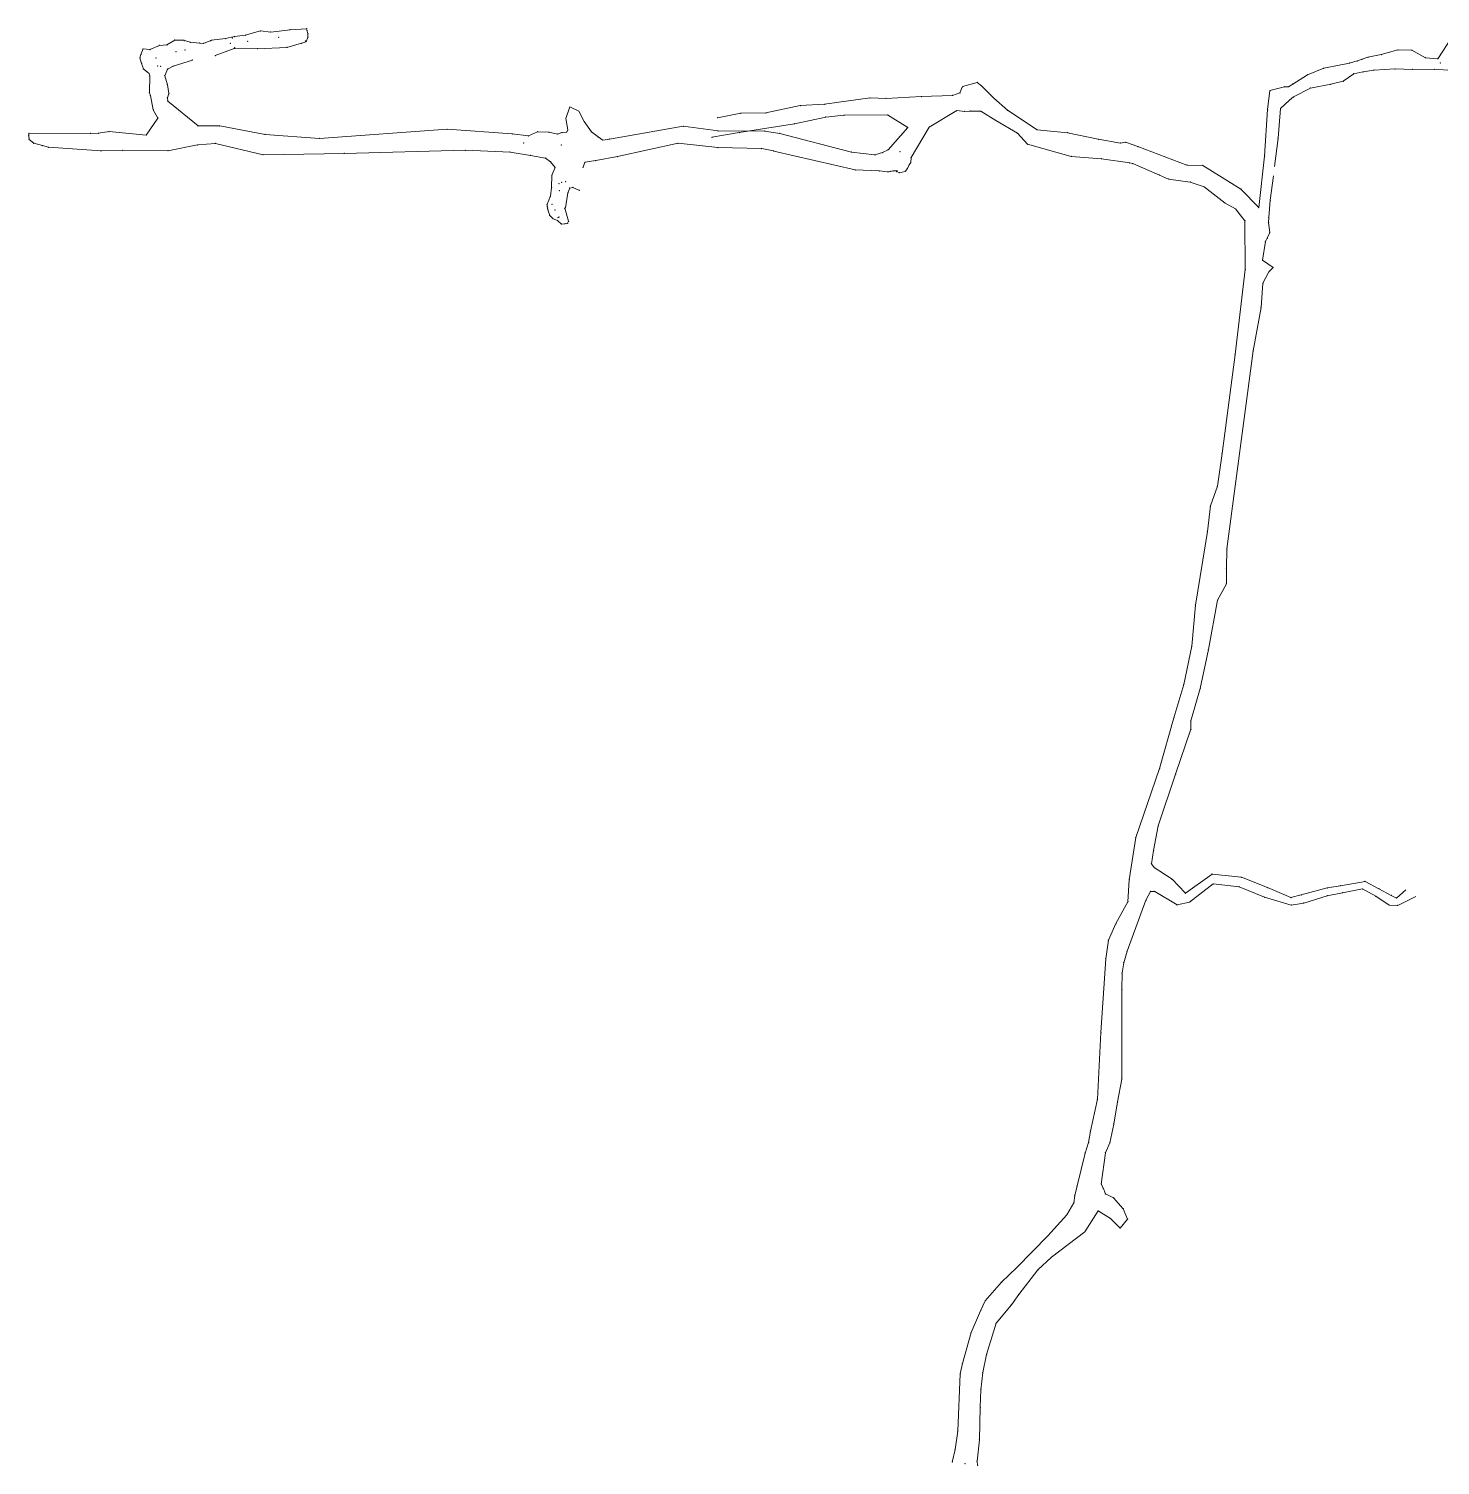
# Model space of a CAD drawing. Header units: millimetres. Extents: x 516865 to 517365, y 4400055 to 4400532.
# Drawn here: x 516864.9 to 517114.3, y 4400251.4 to 4400505.2 of the extents above; entities that cross this region are included whole.
import ezdxf

# ---------------------------------------------------------------- set-up
doc = ezdxf.new("R2010")
doc.units = ezdxf.units.MM
for name, color, linetype, lineweight in [('415', 172, 'Continuous', 0), ('GAL370_415_KR1_TR', 4, 'Continuous', 0), ('GAL370_415_KR1_TR2', 40, 'Continuous', 0), ('INIT_COORD', 5, 'Continuous', 0), ('SISTEM_MEVCUT', 1, 'Continuous', 0)]:
    doc.layers.add(name, color=color, linetype=linetype, lineweight=lineweight)

msp = doc.modelspace()

# ---------------------------------------------------------------- linework, layer by layer
at = {"layer": '415', "lineweight": 0}
for p, q in [((517113.82, 4400499.9, 414.6), (517116.34, 4400503.81, 414.6)), ((517098.24, 4400499.16, 414.5), (517099.59, 4400499.54, 414.5)), ((517099.59, 4400499.54, 414.5), (517100.45, 4400499.83, 414.5)), ((517100.45, 4400499.83, 414.5), (517101.47, 4400500.19, 414.5)), ((517101.47, 4400500.19, 414.5), (517103.82, 4400500.66, 414.5)), ((517103.82, 4400500.66, 414.5), (517106.78, 4400501.48, 414.5)), ((517106.78, 4400501.48, 414.5), (517109.24, 4400501.42, 414.5)), ((517109.24, 4400501.42, 414.5), (517111.64, 4400500.08, 414.6)), ((517111.64, 4400500.08, 414.6), (517113.82, 4400499.9, 414.6)), ((517088.19, 4400495.45, 414.5), (517090.81, 4400497.08, 414.5)), ((517090.81, 4400497.08, 414.5), (517093.67, 4400498.25, 414.5)), ((517093.67, 4400498.25, 414.5), (517098.24, 4400499.16, 414.5)), ((517098.97, 4400497.26, 414.5), (517097.12, 4400495.95, 414.5)), ((517100.59, 4400497.58, 414.5), (517098.97, 4400497.26, 414.5)), ((517102.56, 4400497.9, 414.5), (517100.59, 4400497.58, 414.5)), ((517106.23, 4400498.13, 414.5), (517102.56, 4400497.9, 414.5)), ((517109.38, 4400498.03, 414.5), (517106.23, 4400498.13, 414.5)), ((517113.19, 4400498.06, 414.6), (517109.38, 4400498.03, 414.5)), ((517116.42, 4400497.83, 414.6), (517113.19, 4400498.06, 414.6)), ((517083.74, 4400490.97, 414.3), (517084.15, 4400494.28, 414.3)), ((517084.15, 4400494.28, 414.3), (517086.76, 4400494.98, 414.5)), ((517086.76, 4400494.98, 414.5), (517087.45, 4400494.98, 414.5)), ((517087.45, 4400494.98, 414.5), (517088.19, 4400495.45, 414.5)), ((517091.3, 4400494.74, 414.5), (517088.35, 4400493.16, 414.5)), ((517094.9, 4400495.41, 414.5), (517091.3, 4400494.74, 414.5)), ((517097.12, 4400495.95, 414.5), (517094.9, 4400495.41, 414.5)), ((517087.62, 4400492.61, 414.5), (517086.03, 4400491.15, 414.3)), ((517088.35, 4400493.16, 414.5), (517087.62, 4400492.61, 414.5)), ((517083.2, 4400482.73, 413.9), (517083.74, 4400490.97, 414.3)), ((517086.03, 4400491.15, 414.3), (517085.61, 4400485.88, 414.3)), ((517084.98, 4400480.89, 414.22), (517085.61, 4400485.88, 414.3)), ((517082.18, 4400473.62, 413.9), (517083.2, 4400482.73, 413.9)), ((517084.22, 4400474.91, 413.9), (517084.77, 4400479.22, 414.22))]:
    msp.add_line(p, q, dxfattribs=at)
for p in [(517099.59, 4400499.54, 414.5), (517100.45, 4400499.83, 414.5), (517101.47, 4400500.19, 414.5), (517103.82, 4400500.66, 414.5), (517106.78, 4400501.48, 414.5), (517109.24, 4400501.42, 414.5), (517111.64, 4400500.08, 414.6), (517111.64, 4400500.08, 414.6), (517113.82, 4400499.9, 414.6), (517113.82, 4400499.9, 414.6), (517090.81, 4400497.08, 414.5), (517093.67, 4400498.25, 414.5), (517098.24, 4400499.16, 414.5), (517098.97, 4400497.26, 414.5), (517100.59, 4400497.58, 414.5), (517102.56, 4400497.9, 414.5), (517106.23, 4400498.13, 414.5), (517109.38, 4400498.03, 414.5), (517113.19, 4400498.06, 414.6), (517114.25, 4400499.18, 414.6), (517114.25, 4400499.18, 414.6), (517084.15, 4400494.28, 414.3), (517086.76, 4400494.98, 414.5), (517087.45, 4400494.98, 414.5), (517088.19, 4400495.45, 414.5), (517091.3, 4400494.74, 414.5), (517094.9, 4400495.41, 414.5), (517097.12, 4400495.95, 414.5), (517087.62, 4400492.61, 414.5), (517088.35, 4400493.16, 414.5), (517083.74, 4400490.97, 414.3), (517086.03, 4400491.15, 414.3), (517085.61, 4400485.88, 414.3), (517083.2, 4400482.73, 413.9)]:
    msp.add_point(p, dxfattribs=at)
at = {"layer": 'GAL370_415_KR1_TR', "lineweight": 0}
for p, q in [((516959.74, 4400489.38, 401.17), (516960.46, 4400491.41, 401.17)), ((516960.14, 4400487.34, 401.17), (516959.74, 4400489.38, 401.17)), ((516960.46, 4400491.41, 401.17), (516962.07, 4400490.64, 401.17)), ((516962.07, 4400490.64, 401.17), (516963.02, 4400488.84, 401.17)), ((517020.17, 4400487.78, 413.76), (517016.62, 4400489.99, 414.6)), ((517023.98, 4400487.85, 413.82), (517028.83, 4400490.76, 414.5)), ((516864.91, 4400486.74, 386), (516864.87, 4400486.3, 386)), ((516875.73, 4400486.72, 387.75), (516864.91, 4400486.74, 386)), ((516877.18, 4400486.76, 387.98), (516875.73, 4400486.72, 387.75)), ((516879.06, 4400487.04, 388.51), (516877.18, 4400486.76, 387.98)), ((516879.06, 4400487.04, 388.51), (516885.64, 4400486.43, 388.87)), ((516894.78, 4400488.05, 390.79), (516898.61, 4400488.06, 391.24)), ((516898.61, 4400488.06, 391.24), (516906.61, 4400486.53, 392.5)), ((516916.22, 4400485.84, 394.41), (516938.78, 4400487.45, 398.65)), ((516938.78, 4400487.45, 398.65), (516950.3, 4400486.62, 401.17)), ((516953.16, 4400486.29, 401.17), (516954.76, 4400487.01, 401.17)), ((516954.76, 4400487.01, 401.17), (516956.76, 4400486.92, 401.17)), ((516956.76, 4400486.92, 401.17), (516958.29, 4400486.61, 401.17)), ((516958.29, 4400486.61, 401.17), (516959.06, 4400486.88, 401.17)), ((516959.06, 4400486.88, 401.17), (516959.92, 4400486.95, 401.17)), ((516959.92, 4400486.95, 401.17), (516960.14, 4400487.34, 401.17)), ((516963.02, 4400488.84, 401.17), (516964.28, 4400486.98, 401.17)), ((516964.28, 4400486.98, 401.17), (516965.47, 4400486.11, 401.17)), ((516967.46, 4400485.72, 401.17), (516980.51, 4400488, 406.23)), ((516980.51, 4400488, 406.23), (516986.67, 4400487.15, 407.55)), ((516986.67, 4400487.15, 407.55), (516994.86, 4400487.14, 408.83)), ((516994.86, 4400487.14, 408.83), (516997.55, 4400486.72, 409.17)), ((516997.55, 4400486.72, 409.17), (517010.23, 4400483.43, 411.56)), ((517016.7, 4400483.83, 412.5), (517020.17, 4400487.78, 413.76)), ((517020.76, 4400482.44, 412.5), (517023.98, 4400487.85, 413.82)), ((516864.87, 4400486.3, 386), (516864.92, 4400485.65, 386)), ((516864.92, 4400485.65, 386), (516865.75, 4400484.97, 386)), ((516865.75, 4400484.97, 386), (516867.28, 4400484.57, 386.06)), ((516867.28, 4400484.57, 386.06), (516868.37, 4400484.28, 386.25)), ((516868.37, 4400484.28, 386.25), (516877.64, 4400483.62, 387.91)), ((516889.45, 4400483.67, 389.69), (516894.7, 4400484.68, 390.79)), ((516894.7, 4400484.68, 390.79), (516897.84, 4400484.95, 391.26)), ((516897.84, 4400484.95, 391.26), (516906.28, 4400482.96, 392.71)), ((516906.61, 4400486.53, 392.5), (516916.22, 4400485.84, 394.41)), ((516950.3, 4400486.62, 401.17), (516953.16, 4400486.29, 401.17)), ((516965.47, 4400486.11, 401.17), (516966.29, 4400485.54, 401.17)), ((516966.29, 4400485.54, 401.17), (516967.46, 4400485.72, 401.17)), ((516968.86, 4400482.62, 401.17), (516979.59, 4400484.99, 406.23)), ((516979.59, 4400484.99, 406.23), (516986.62, 4400484.23, 407.55)), ((516986.62, 4400484.23, 407.55), (516994.36, 4400484.03, 408.83)), ((516877.64, 4400483.62, 387.91), (516881.49, 4400483.76, 388.71)), ((516881.49, 4400483.76, 388.71), (516889.45, 4400483.67, 389.69)), ((516906.28, 4400482.96, 392.71), (516920.64, 4400483.19, 395.15)), ((516920.64, 4400483.19, 395.15), (516942.02, 4400483.76, 398.91)), ((516942.02, 4400483.76, 398.91), (516949.91, 4400483.43, 401.17)), ((516949.91, 4400483.43, 401.17), (516953.51, 4400482.82, 401.17)), ((516953.51, 4400482.82, 401.17), (516956.17, 4400482.36, 401.17)), ((516956.17, 4400482.36, 401.17), (516957.08, 4400481.72, 401.17)), ((516957.08, 4400481.72, 401.17), (516957.85, 4400480.69, 401.17)), ((516963.14, 4400481.64, 401.17), (516962.81, 4400480.74, 401.17)), ((516965.05, 4400481.92, 401.17), (516963.14, 4400481.64, 401.17)), ((516968.86, 4400482.62, 401.17), (516965.05, 4400481.92, 401.17)), ((516994.36, 4400484.03, 408.83), (516996.45, 4400483.62, 409.17)), ((516996.45, 4400483.62, 408.81), (516996.48, 4400483.61, 409.02)), ((516996.48, 4400483.61, 409.17), (517010.88, 4400480.27, 411.59)), ((517010.23, 4400483.43, 411.56), (517014.36, 4400482.93, 412.5)), ((517014.36, 4400482.93, 412.5), (517015.73, 4400483.32, 412.5)), ((517015.73, 4400483.32, 412.5), (517016.7, 4400483.83, 412.5)), ((517020.41, 4400481.16, 412.5), (517020.7, 4400481.58, 412.5)), ((517020.7, 4400481.58, 412.5), (517020.76, 4400482.44, 412.5)), ((516957.3, 4400479.37, 401.17), (516957.23, 4400477.16, 401.17)), ((516957.85, 4400480.69, 401.17), (516957.3, 4400479.37, 401.17)), ((517010.88, 4400480.27, 411.59), (517015.14, 4400480.1, 412.5)), ((517015.14, 4400480.1, 412.5), (517016.66, 4400479.93, 412.5)), ((517016.66, 4400479.93, 412.5), (517017.07, 4400480, 412.5)), ((517017.07, 4400480, 412.5), (517017.58, 4400480.1, 412.5)), ((517017.58, 4400480.1, 412.5), (517018.24, 4400480.13, 412.5)), ((517018.24, 4400480.13, 412.5), (517018.22, 4400479.99, 412.5)), ((517018.22, 4400479.99, 412.5), (517018.68, 4400479.78, 412.5)), ((517018.68, 4400479.78, 412.5), (517019.73, 4400480, 412.5)), ((517019.73, 4400480, 412.5), (517020.1, 4400480.54, 412.5)), ((517020.1, 4400480.54, 412.5), (517020.41, 4400481.16, 412.5)), ((516957.23, 4400477.16, 401.17), (516957.04, 4400475.61, 401.17)), ((516960.14, 4400476.25, 401.17), (516960.46, 4400477.07, 401.17)), ((516960.46, 4400477.07, 401.17), (516961.01, 4400477.19, 401.17)), ((516961.01, 4400477.19, 401.17), (516962.15, 4400476.66, 401.17)), ((516957.04, 4400475.61, 401.17), (516956.46, 4400474.21, 401.17)), ((516956.46, 4400474.21, 401.17), (516956.49, 4400473.77, 401.17)), ((516959.69, 4400473.58, 401.17), (516960.14, 4400476.25, 401.17)), ((516956.49, 4400473.77, 401.17), (516956.55, 4400473.54, 401.17)), ((516956.55, 4400473.54, 401.17), (516956.58, 4400473.2, 401.17)), ((516956.58, 4400473.2, 401.17), (516956.91, 4400472.22, 401.17)), ((516956.91, 4400472.22, 401.17), (516957.48, 4400471.67, 401.17)), ((516957.48, 4400471.67, 401.17), (516958.33, 4400471.3, 401.17)), ((516959.58, 4400473.5, 401.17), (516959.69, 4400473.58, 401.17)), ((516960.25, 4400471.2, 401.17), (516959.58, 4400473.5, 401.17)), ((516958.33, 4400471.3, 401.17), (516959.02, 4400470.7, 401.17)), ((516959.02, 4400470.7, 401.17), (516959.59, 4400470.75, 401.17)), ((516959.59, 4400470.75, 401.17), (516960.06, 4400470.86, 401.17)), ((516960.06, 4400470.86, 401.17), (516960.25, 4400471.2, 401.17))]:
    msp.add_line(p, q, dxfattribs=at)
for p in [(516864.91, 4400486.74, 386), (516875.73, 4400486.72, 387.75), (516877.18, 4400486.76, 387.98), (516879.06, 4400487.04, 388.51), (516894.78, 4400488.05, 390.79), (516898.61, 4400488.06, 391.24), (516938.78, 4400487.45, 398.65), (516954.76, 4400487.01, 401.17), (516956.76, 4400486.92, 401.17), (516959.06, 4400486.88, 401.17), (516959.92, 4400486.95, 401.17), (516964.28, 4400486.98, 401.17), (516980.51, 4400488, 406.23), (516986.67, 4400487.15, 407.55), (516994.86, 4400487.14, 408.83), (516997.55, 4400486.72, 409.17), (517020.17, 4400487.78, 413.76), (517023.98, 4400487.85, 413.82), (516864.87, 4400486.3, 386), (516864.92, 4400485.65, 386), (516865.75, 4400484.97, 386), (516867.28, 4400484.57, 386.06), (516868.37, 4400484.28, 386.25), (516885.64, 4400486.43, 388.87), (516894.7, 4400484.68, 390.79), (516897.84, 4400484.95, 391.26), (516906.61, 4400486.53, 392.5), (516916.22, 4400485.84, 394.41), (516950.3, 4400486.62, 401.17), (516952.3, 4400485.04, 401.17), (516953.16, 4400486.29, 401.17), (516958.29, 4400486.61, 401.17), (516958.99, 4400484.69, 401.17), (516965.47, 4400486.11, 401.17), (516966.29, 4400485.54, 401.17), (516967.46, 4400485.72, 401.17), (516979.59, 4400484.99, 406.23), (516986.62, 4400484.23, 407.55), (516877.64, 4400483.62, 387.91), (516881.49, 4400483.76, 388.71), (516889.45, 4400483.67, 389.69), (516906.28, 4400482.96, 392.71), (516920.64, 4400483.19, 395.15), (516942.02, 4400483.76, 398.91), (516949.91, 4400483.43, 401.17), (516953.51, 4400482.82, 401.17), (516956.17, 4400482.36, 401.17), (516957.08, 4400481.72, 401.17), (516963.14, 4400481.64, 401.17), (516965.05, 4400481.92, 401.17), (516968.86, 4400482.62, 401.17), (516994.36, 4400484.03, 408.83), (516996.45, 4400483.62, 409.17), (516996.48, 4400483.61, 409.17), (517010.23, 4400483.43, 411.56), (517014.36, 4400482.93, 412.5), (517015.73, 4400483.32, 412.5), (517016.7, 4400483.83, 412.5), (517018.82, 4400483.47, 412.5), (517020.7, 4400481.58, 412.5), (517020.76, 4400482.44, 412.5), (516957.3, 4400479.37, 401.17), (516957.85, 4400480.69, 401.17), (516962.81, 4400480.74, 401.17), (517010.88, 4400480.27, 411.59), (517015.14, 4400480.1, 412.5), (517016.66, 4400479.93, 412.5), (517017.07, 4400480, 412.5), (517017.58, 4400480.1, 412.5), (517018.22, 4400479.99, 412.5), (517018.24, 4400480.13, 412.5), (517018.68, 4400479.78, 412.5), (517019.73, 4400480, 412.5), (517020.1, 4400480.54, 412.5), (517020.41, 4400481.16, 412.5), (516957.23, 4400477.16, 401.17), (516958.58, 4400477.82, 401.17), (516958.64, 4400476.63, 401.17), (516959, 4400478.1, 401.17), (516959.71, 4400478.19, 401.17), (516960.46, 4400477.07, 401.17), (516961.01, 4400477.19, 401.17), (516962.15, 4400476.66, 401.17), (516956.46, 4400474.21, 401.17), (516957.04, 4400475.61, 401.17), (516957.34, 4400474.18, 401.17), (516960.14, 4400476.25, 401.17), (516956.49, 4400473.77, 401.17), (516956.55, 4400473.54, 401.17), (516956.58, 4400473.2, 401.17), (516956.91, 4400472.22, 401.17), (516957.48, 4400471.67, 401.17), (516957.87, 4400473.2, 401.17), (516958.38, 4400471.81, 401.17), (516958.54, 4400471.98, 401.17), (516959.58, 4400473.5, 401.17), (516959.69, 4400473.58, 401.17), (516958.33, 4400471.3, 401.17), (516959.02, 4400470.7, 401.17), (516959.59, 4400470.75, 401.17), (516960.06, 4400470.86, 401.17), (516960.25, 4400471.2, 401.17)]:
    msp.add_point(p, dxfattribs=at)
at = {"layer": 'GAL370_415_KR1_TR2', "lineweight": 0}
for p, q in [((516903.12, 4400504.08, 386.75), (516905.82, 4400504.84, 386.75)), ((516905.82, 4400504.84, 386.75), (516907.62, 4400504.62, 386.75)), ((516907.62, 4400504.62, 386.75), (516911.04, 4400505.05, 386.75)), ((516911.04, 4400505.05, 386.75), (516913.95, 4400505.22, 386.75)), ((516913.95, 4400505.22, 386.75), (516914.03, 4400504.95, 386.75)), ((516914.03, 4400504.95, 386.75), (516914.2, 4400504.35, 386.75)), ((516886.27, 4400501.53, 386.75), (516887.97, 4400502.26, 386.75)), ((516887.97, 4400502.26, 386.75), (516889.28, 4400502.37, 386.75)), ((516889.28, 4400502.37, 386.75), (516890.66, 4400503.22, 386.75)), ((516890.66, 4400503.22, 386.75), (516892.29, 4400503.18, 386.75)), ((516892.29, 4400503.18, 386.75), (516892.38, 4400503.13, 386.75)), ((516892.38, 4400503.13, 386.75), (516893.39, 4400502.82, 386.75)), ((516893.39, 4400502.82, 386.75), (516895.08, 4400502.68, 386.75)), ((516895.08, 4400502.68, 386.75), (516895.74, 4400502.62, 386.75)), ((516895.74, 4400502.62, 386.75), (516897.04, 4400503.13, 386.75)), ((516897.04, 4400503.13, 386.75), (516897.15, 4400503.18, 386.75)), ((516897.15, 4400503.18, 386.75), (516899.66, 4400503.49, 386.75)), ((516899.66, 4400503.49, 386.75), (516901.2, 4400503.82, 386.75)), ((516901.2, 4400503.82, 386.75), (516903.12, 4400504.08, 386.75)), ((516910.49, 4400501.91, 386.75), (516905.25, 4400501.68, 386.75)), ((516913.07, 4400502.65, 386.75), (516910.49, 4400501.91, 386.75)), ((516913.88, 4400502.93, 386.75), (516913.07, 4400502.65, 386.75)), ((516914.19, 4400503.7, 386.75), (516913.88, 4400502.93, 386.75)), ((516914.2, 4400504.35, 386.75), (516914.19, 4400503.7, 386.75)), ((516884.5, 4400500.1, 386.75), (516884.68, 4400500.67, 386.75)), ((516884.81, 4400499.08, 386.75), (516884.5, 4400500.1, 386.75)), ((516884.68, 4400500.67, 386.75), (516885.08, 4400501.66, 386.75)), ((516885.08, 4400501.66, 386.75), (516886.27, 4400501.53, 386.75)), ((516893.78, 4400499.68, 386.75), (516890.37, 4400498.59, 386.75)), ((516901.19, 4400501.74, 386.75), (516897.81, 4400500.47, 386.75)), ((516905.25, 4400501.68, 386.75), (516901.19, 4400501.74, 386.75)), ((516885.13, 4400498.11, 386.75), (516884.81, 4400499.08, 386.75)), ((516885.76, 4400497.61, 386.75), (516885.13, 4400498.11, 386.75)), ((516886.1, 4400497.34, 386.75), (516885.76, 4400497.61, 386.75)), ((516886.24, 4400496.89, 386.75), (516886.1, 4400497.34, 386.75)), ((516886.18, 4400493.91, 386.75), (516886.24, 4400496.89, 386.75)), ((516889.39, 4400498.06, 386.75), (516888.9, 4400496.92, 386.75)), ((516888.9, 4400496.92, 386.75), (516889.38, 4400495.31, 386.75)), ((516890.37, 4400498.59, 386.75), (516889.39, 4400498.08, 386.75)), ((516889.39, 4400498.08, 386.75), (516889.39, 4400498.06, 386.75)), ((516889.38, 4400495.31, 386.75), (516889.62, 4400493.77, 386.75)), ((516886.38, 4400493.44, 386.75), (516886.18, 4400493.91, 386.75)), ((516886.88, 4400490.9, 386.75), (516886.38, 4400493.44, 386.75)), ((516889.62, 4400493.77, 386.75), (516889.36, 4400493.03, 386.75)), ((516889.36, 4400493.03, 386.75), (516889.42, 4400492.43, 386.75)), ((516894.78, 4400488.05, 390.79), (516889.42, 4400492.43, 386.75)), ((516887.68, 4400489.42, 386.75), (516885.64, 4400486.43, 388.87)), ((516887.68, 4400489.42, 386.75), (516886.88, 4400490.9, 386.75))]:
    msp.add_line(p, q, dxfattribs=at)
for p in [(516905.82, 4400504.84, 386.75), (516907.62, 4400504.62, 386.75), (516911.04, 4400505.05, 386.75), (516913.95, 4400505.22, 386.75), (516914.03, 4400504.95, 386.75), (516887.97, 4400502.26, 386.75), (516889.28, 4400502.37, 386.75), (516889.28, 4400502.37, 386.75), (516890.66, 4400503.22, 386.75), (516892.29, 4400503.18, 386.75), (516892.38, 4400503.13, 386.75), (516893.39, 4400502.82, 386.75), (516895.08, 4400502.68, 386.75), (516895.74, 4400502.62, 386.75), (516897.04, 4400503.13, 386.75), (516897.15, 4400503.18, 386.75), (516899.66, 4400503.49, 386.75), (516900.48, 4400502.63, 386.75), (516900.81, 4400503.59, 386.75), (516901.2, 4400503.82, 386.75), (516903.12, 4400504.08, 386.75), (516903.55, 4400503, 386.75), (516909.05, 4400503.67, 386.75), (516910.49, 4400501.91, 386.75), (516913.07, 4400502.65, 386.75), (516913.76, 4400503.05, 386.75), (516913.88, 4400502.93, 386.75), (516914.19, 4400503.7, 386.75), (516914.2, 4400504.35, 386.75), (516884.5, 4400500.1, 386.75), (516884.68, 4400500.67, 386.75), (516885.08, 4400501.66, 386.75), (516886.27, 4400501.53, 386.75), (516887.35, 4400500.03, 386.75), (516890.9, 4400501.17, 386.75), (516892.5, 4400501.45, 386.75), (516893.78, 4400499.68, 386.75), (516897.81, 4400500.47, 386.75), (516901.19, 4400501.74, 386.75), (516901.28, 4400501.88, 386.75), (516905.25, 4400501.68, 386.75), (516884.81, 4400499.08, 386.75), (516885.13, 4400498.11, 386.75), (516885.76, 4400497.61, 386.75), (516886.1, 4400497.34, 386.75), (516886.24, 4400496.89, 386.75), (516887.62, 4400498.61, 386.75), (516888.18, 4400498.59, 386.75), (516888.9, 4400496.92, 386.75), (516889.39, 4400498.08, 386.75), (516889.39, 4400498.06, 386.75), (516890.37, 4400498.59, 386.75), (516889.38, 4400495.31, 386.75), (516886.18, 4400493.91, 386.75), (516886.38, 4400493.44, 386.75), (516889.36, 4400493.03, 386.75), (516889.42, 4400492.43, 386.75), (516889.62, 4400493.77, 386.75), (516886.88, 4400490.9, 386.75), (516887.68, 4400489.42, 386.75)]:
    msp.add_point(p, dxfattribs=at)
at = {"layer": 'INIT_COORD'}
msp.add_point((517030.26, 4400251.67, 410.4), dxfattribs=at)
at = {"layer": 'SISTEM_MEVCUT', "lineweight": 0}
for p, q in [((517029.38, 4400493.87, 414.5), (517029.87, 4400495.01, 414.5)), ((517029.87, 4400495.01, 414.5), (517032.46, 4400495.74, 414.5)), ((517032.46, 4400495.74, 414.5), (517033.18, 4400495.13, 414.5)), ((517033.18, 4400495.13, 414.5), (517035.35, 4400492.97, 414.5)), ((517001.19, 4400491.63, 414.6), (517005.47, 4400491.88, 414.6)), ((517005.47, 4400491.88, 414.6), (517013.52, 4400493, 414.6)), ((517013.52, 4400493, 414.6), (517016.34, 4400492.9, 414.6)), ((517016.34, 4400492.9, 414.6), (517022.54, 4400493.24, 414.5)), ((517022.54, 4400493.24, 414.5), (517028.1, 4400493.43, 414.5)), ((517028.1, 4400493.43, 414.5), (517029.38, 4400493.87, 414.5)), ((517035.35, 4400492.97, 414.5), (517037.78, 4400490.81, 414.5)), ((516986.57, 4400489.49, 414.6), (516990.65, 4400490.29, 414.6)), ((516990.65, 4400490.29, 414.6), (516995.1, 4400490.33, 414.6)), ((516995.1, 4400490.33, 414.6), (517001.19, 4400491.63, 414.6)), ((517005.68, 4400489.62, 414.6), (517000.16, 4400488.42, 414.6)), ((517008.89, 4400489.92, 414.6), (517005.68, 4400489.62, 414.6)), ((517016.62, 4400489.99, 414.6), (517008.89, 4400489.92, 414.6)), ((517030.25, 4400490.61, 414.5), (517028.83, 4400490.76, 414.5)), ((517031.18, 4400490.66, 414.5), (517030.25, 4400490.61, 414.5)), ((517033.09, 4400490.65, 414.5), (517031.18, 4400490.66, 414.5)), ((517035.72, 4400489.01, 414.5), (517033.09, 4400490.65, 414.5)), ((517037.78, 4400490.81, 414.5), (517043.02, 4400487.38, 414.5)), ((516990.39, 4400486.86, 414.6), (516985.57, 4400486.05, 414.6)), ((517000.16, 4400488.42, 414.6), (516990.39, 4400486.86, 414.6)), ((517039.54, 4400486.75, 414.5), (517035.72, 4400489.01, 414.5)), ((517041.34, 4400484.82, 414.5), (517039.54, 4400486.75, 414.5)), ((517043.02, 4400487.38, 414.5), (517048.42, 4400486.84, 414.2)), ((517048.42, 4400486.84, 414.2), (517053.82, 4400485.68, 414.2)), ((517049.06, 4400482.66, 414.2), (517041.34, 4400484.82, 414.5)), ((517053.82, 4400485.68, 414.2), (517057.76, 4400485, 414.2)), ((517057.76, 4400485, 414.2), (517058.66, 4400485.17, 414.2)), ((517058.66, 4400485.17, 414.2), (517060.82, 4400484.38, 414.2)), ((517060.82, 4400484.38, 414.2), (517069.5, 4400481.12, 413.9)), ((517054.37, 4400482.24, 414.2), (517049.06, 4400482.66, 414.2)), ((517059.39, 4400481.51, 414.2), (517054.37, 4400482.24, 414.2)), ((517059.93, 4400481.38, 414.2), (517059.39, 4400481.51, 414.2)), ((517064.64, 4400479.36, 413.9), (517059.93, 4400481.38, 414.2)), ((517066.26, 4400478.66, 413.9), (517064.64, 4400479.36, 413.9)), ((517069.5, 4400481.12, 413.9), (517072.29, 4400481.07, 413.9)), ((517072.29, 4400481.07, 413.9), (517076.97, 4400478.14, 413.9)), ((517070.08, 4400478.12, 413.9), (517066.26, 4400478.66, 413.9)), ((517072.56, 4400477.27, 413.9), (517070.08, 4400478.12, 413.9)), ((517076.23, 4400474.42, 413.9), (517072.56, 4400477.27, 413.9)), ((517076.97, 4400478.14, 413.9), (517079.04, 4400476.89, 413.9)), ((517079.04, 4400476.89, 413.9), (517082.18, 4400473.62, 413.9)), ((517078.08, 4400473.39, 413.9), (517076.23, 4400474.42, 413.9)), ((517084.22, 4400474.91, 413.9), (517083.95, 4400471.86, 413.9)), ((517079.75, 4400471.28, 413.9), (517078.08, 4400473.39, 413.9)), ((517083.95, 4400471.86, 413.9), (517083.93, 4400470.97, 413.9)), ((517079.79, 4400462.65, 413.7), (517079.75, 4400471.28, 413.9)), ((517084.12, 4400469.23, 413.9), (517083.68, 4400468.21, 413.9)), ((517083.93, 4400470.97, 413.9), (517084.12, 4400469.23, 413.9)), ((517083.35, 4400467.63, 413.9), (517082.86, 4400464.35, 413.7)), ((517083.68, 4400468.21, 413.9), (517083.35, 4400467.63, 413.9)), ((517082.86, 4400464.35, 413.7), (517084.71, 4400463.01, 413.7)), ((517078.01, 4400447.63, 413.7), (517079.79, 4400462.65, 413.7)), ((517083.97, 4400462.28, 413.7), (517082.92, 4400460.26, 413.7)), ((517084.71, 4400463.01, 413.7), (517083.97, 4400462.28, 413.7)), ((517082.92, 4400460.26, 413.7), (517082.58, 4400455.97, 413.7)), ((517082.58, 4400455.97, 413.7), (517081.18, 4400448.3, 413.7)), ((517075.69, 4400430.15, 413.2), (517078.01, 4400447.63, 413.7)), ((517081.18, 4400448.3, 413.7), (517076.57, 4400413.3, 413.2)), ((517074.87, 4400424.38, 413.2), (517075.69, 4400430.15, 413.2)), ((517073.64, 4400420.89, 413.2), (517074.87, 4400424.38, 413.2)), ((517073.1, 4400416.37, 413.2), (517073.64, 4400420.89, 413.2)), ((517071, 4400403.39, 413.2), (517073.1, 4400416.37, 413.2)), ((517076.57, 4400413.3, 413.2), (517076.47, 4400409.82, 413.2)), ((517076.47, 4400409.82, 413.2), (517076.46, 4400407.16, 413.2)), ((517076.46, 4400407.16, 413.2), (517074.92, 4400404.25, 413.2)), ((517070.33, 4400396.11, 412.9), (517071, 4400403.39, 413.2)), ((517074.92, 4400404.25, 413.2), (517073.28, 4400395.56, 412.9)), ((517068.94, 4400389.37, 412.9), (517070.33, 4400396.11, 412.9)), ((517073.28, 4400395.56, 412.9), (517071.86, 4400388.64, 412.9)), ((517067.2, 4400383.47, 412.9), (517068.94, 4400389.37, 412.9)), ((517071.86, 4400388.64, 412.9), (517070.17, 4400382.92, 412.9)), ((517064.65, 4400374.48, 412.5), (517067.2, 4400383.47, 412.9)), ((517070.17, 4400382.92, 412.9), (517070.21, 4400381.45, 412.9)), ((517070.21, 4400381.45, 412.9), (517067.48, 4400373.5, 412.5)), ((517060.45, 4400362.29, 412.25), (517064.65, 4400374.48, 412.5)), ((517067.48, 4400373.5, 412.5), (517064.43, 4400364.35, 412.25)), ((517059.3, 4400354.86, 412.25), (517060.45, 4400362.29, 412.25)), ((517064.43, 4400364.35, 412.25), (517063.59, 4400360.01, 412.25)), ((517063.59, 4400360.01, 412.25), (517063.22, 4400357.66, 412.25)), ((517063.22, 4400357.66, 412.25), (517063.71, 4400357, 412.25)), ((517059.06, 4400350.95, 412.25), (517059.3, 4400354.86, 412.25)), ((517063.71, 4400357, 412.25), (517066.88, 4400354.93, 412.25)), ((517068, 4400353.78, 411.8), (517066.88, 4400354.93, 412.25)), ((517073.94, 4400355.86, 405.5), (517069.22, 4400352.47, 410.73)), ((517079.13, 4400355.28, 401.5), (517073.94, 4400355.86, 405.5)), ((517083.72, 4400353.47, 396.78), (517079.13, 4400355.28, 401.5)), ((517063.08, 4400352.8, 412.25), (517062.24, 4400351.23, 412.25)), ((517063.8, 4400352.79, 412.25), (517063.08, 4400352.8, 412.25)), ((517067.76, 4400350.39, 411.8), (517063.8, 4400352.79, 412.25)), ((517069.22, 4400352.47, 410.73), (517068, 4400353.78, 411.8)), ((517069.96, 4400350.9, 410.73), (517074.13, 4400354.12, 405.5)), ((517074.13, 4400354.12, 405.5), (517078.7, 4400353.62, 401.5)), ((517078.7, 4400353.62, 401.5), (517083.22, 4400351.75, 396.79)), ((517087.87, 4400351.69, 391), (517083.72, 4400353.47, 396.78)), ((517089.7, 4400352.17, 390), (517087.87, 4400351.69, 391)), ((517094.27, 4400353.39, 388), (517089.7, 4400352.17, 390)), ((517096.6, 4400353.79, 385), (517094.27, 4400353.39, 388)), ((517094.27, 4400352.01, 388.01), (517097, 4400352.55, 385)), ((517100.97, 4400354.54, 383), (517096.6, 4400353.79, 385)), ((517097, 4400352.55, 385), (517100.49, 4400353.23, 383)), ((517100.49, 4400353.23, 383), (517102.86, 4400351.92, 380)), ((517103.4, 4400353.25, 380), (517100.97, 4400354.54, 383)), ((517105.6, 4400352.08, 377.04), (517103.4, 4400353.25, 380)), ((517108.16, 4400353.04, 373.27), (517106.49, 4400351.61, 375)), ((517056.94, 4400347.09, 411.7), (517059.06, 4400350.95, 412.25)), ((517062.24, 4400351.23, 412.25), (517058.91, 4400342.21, 411.7)), ((517067.76, 4400350.39, 411.8), (517069.96, 4400350.9, 410.73)), ((517083.22, 4400351.75, 396.79), (517087.92, 4400350.38, 391)), ((517087.92, 4400350.38, 391), (517090.13, 4400350.73, 390)), ((517090.13, 4400350.73, 390), (517094.27, 4400352.01, 388.01)), ((517102.86, 4400351.92, 380), (517105.21, 4400350.36, 377.04)), ((517105.21, 4400350.36, 377.04), (517106.75, 4400350.3, 375)), ((517106.49, 4400351.61, 375), (517105.6, 4400352.08, 377.04)), ((517106.75, 4400350.3, 375), (517109.96, 4400351.91, 373.27)), ((517055.62, 4400344.2, 411.7), (517056.94, 4400347.09, 411.7)), ((517055.14, 4400340.9, 411.7), (517055.62, 4400344.2, 411.7)), ((517058.91, 4400342.21, 411.7), (517058.33, 4400340.18, 411.7)), ((517054.3, 4400327.85, 411.5), (517055.14, 4400340.9, 411.7)), ((517058.33, 4400340.18, 411.7), (517058.03, 4400338.37, 411.7)), ((517058.03, 4400338.37, 411.7), (517058, 4400335.46, 411.7)), ((517058, 4400335.46, 411.7), (517057.97, 4400319.64, 411.5)), ((517053.69, 4400316.05, 411.5), (517054.3, 4400327.85, 411.5)), ((517057.97, 4400319.64, 411.5), (517057.25, 4400315.6, 411.5)), ((517052.45, 4400310.43, 411.5), (517053.69, 4400316.05, 411.5)), ((517057.25, 4400315.6, 411.5), (517056.56, 4400311.66, 411.5)), ((517056.56, 4400311.66, 411.5), (517055.89, 4400308.37, 411.5)), ((517052.13, 4400308.4, 411.5), (517052.45, 4400310.43, 411.5)), ((517050.1, 4400300.74, 411), (517051.5, 4400306.54, 411.5)), ((517051.5, 4400306.54, 411.5), (517052.13, 4400308.4, 411.5)), ((517055.08, 4400306.62, 411.5), (517054.36, 4400301.06, 411)), ((517055.89, 4400308.37, 411.5), (517055.08, 4400306.62, 411.5)), ((517049.53, 4400297.78, 411), (517049.68, 4400299.06, 411)), ((517049.68, 4400299.06, 411), (517050.1, 4400300.74, 411)), ((517054.36, 4400301.06, 411), (517054.67, 4400300.4, 411)), ((517054.67, 4400300.4, 411), (517055.09, 4400299.33, 411)), ((517055.09, 4400299.33, 411), (517056.53, 4400298.66, 411)), ((517048.26, 4400295.62, 411), (517049.53, 4400297.78, 411)), ((517053.83, 4400296.32, 411), (517051.47, 4400292.66, 411)), ((517055.96, 4400295.01, 411), (517053.83, 4400296.32, 411)), ((517056.53, 4400298.66, 411), (517058.23, 4400296.72, 411)), ((517058.23, 4400296.72, 411), (517059.02, 4400294.9, 411)), ((517044.91, 4400291.92, 411), (517048.26, 4400295.62, 411)), ((517057.71, 4400293.29, 411), (517055.96, 4400295.01, 411)), ((517059.02, 4400294.9, 411), (517057.71, 4400293.29, 411)), ((517039.45, 4400286.35, 410.75), (517044.91, 4400291.92, 411)), ((517051.47, 4400292.66, 411), (517045.54, 4400288.13, 410.75)), ((517036.74, 4400283.72, 410.75), (517039.45, 4400286.35, 410.75)), ((517045.54, 4400288.13, 410.75), (517043.18, 4400285.92, 410.75)), ((517033.86, 4400280.46, 410.75), (517036.74, 4400283.72, 410.75)), ((517043.18, 4400285.92, 410.75), (517039.78, 4400281.59, 410.75)), ((517039.78, 4400281.59, 410.75), (517038.48, 4400279.76, 410.75)), ((517031.37, 4400274.83, 410.75), (517033.05, 4400278.7, 410.75)), ((517033.05, 4400278.7, 410.75), (517033.86, 4400280.46, 410.75)), ((517038.48, 4400279.76, 410.75), (517035.77, 4400276.47, 410.75)), ((517035.77, 4400276.47, 410.75), (517034.11, 4400270.97, 410.5)), ((517029.82, 4400269.37, 410.5), (517031.37, 4400274.83, 410.75)), ((517034.11, 4400270.97, 410.5), (517033.41, 4400267.78, 410.5)), ((517029.45, 4400267.53, 410.5), (517029.82, 4400269.37, 410.5)), ((517028.99, 4400257.44, 410.4), (517029.45, 4400267.53, 410.5)), ((517033.41, 4400267.78, 410.5), (517033.09, 4400264.74, 410.5)), ((517033.09, 4400264.74, 410.5), (517032.99, 4400261.65, 410.5)), ((517032.99, 4400261.65, 410.5), (517032.83, 4400255.89, 410.4)), ((517028.52, 4400254.17, 410.4), (517028.99, 4400257.44, 410.4)), ((517032.83, 4400255.89, 410.4), (517032.42, 4400252.13, 410.4)), ((517028.02, 4400251.95, 410.4), (517028.52, 4400254.17, 410.4)), ((517032.42, 4400252.13, 410.4), (517032.5, 4400251.39, 410.4))]:
    msp.add_line(p, q, dxfattribs=at)
for p in [(517029.87, 4400495.01, 414.5), (517032.46, 4400495.74, 414.5), (517033.18, 4400495.13, 414.5), (517005.47, 4400491.88, 414.6), (517013.52, 4400493, 414.6), (517016.34, 4400492.9, 414.6), (517022.54, 4400493.24, 414.5), (517028.1, 4400493.43, 414.5), (517029.38, 4400493.87, 414.5), (517035.35, 4400492.97, 414.5), (516986.57, 4400489.49, 414.6), (516990.65, 4400490.29, 414.6), (516995.1, 4400490.33, 414.6), (517001.19, 4400491.63, 414.6), (517005.68, 4400489.62, 414.6), (517008.89, 4400489.92, 414.6), (517016.62, 4400489.99, 414.6), (517028.83, 4400490.76, 414.5), (517030.25, 4400490.61, 414.5), (517031.18, 4400490.66, 414.5), (517033.09, 4400490.65, 414.5), (517037.78, 4400490.81, 414.5), (516990.39, 4400486.86, 414.6), (517000.16, 4400488.42, 414.6), (517035.72, 4400489.01, 414.5), (517039.54, 4400486.75, 414.5), (517043.02, 4400487.38, 414.5), (517048.42, 4400486.84, 414.2), (516985.57, 4400486.05, 414.6), (517041.34, 4400484.82, 414.5), (517053.82, 4400485.68, 414.2), (517057.76, 4400485, 414.2), (517058.66, 4400485.17, 414.2), (517060.82, 4400484.38, 414.2), (517049.06, 4400482.66, 414.2), (517054.37, 4400482.24, 414.2), (517059.39, 4400481.51, 414.2), (517059.93, 4400481.38, 414.2), (517064.64, 4400479.36, 413.9), (517069.5, 4400481.12, 413.9), (517072.29, 4400481.07, 413.9), (517066.26, 4400478.66, 413.9), (517070.08, 4400478.12, 413.9), (517072.56, 4400477.27, 413.9), (517076.97, 4400478.14, 413.9), (517079.04, 4400476.89, 413.9), (517076.23, 4400474.42, 413.9), (517084.22, 4400474.91, 413.9), (517078.08, 4400473.39, 413.9), (517082.18, 4400473.62, 413.9), (517083.95, 4400471.86, 413.9), (517079.75, 4400471.28, 413.9), (517083.93, 4400470.97, 413.9), (517084.12, 4400469.23, 413.9), (517083.35, 4400467.63, 413.9), (517083.68, 4400468.21, 413.9), (517082.86, 4400464.35, 413.7), (517079.79, 4400462.65, 413.7), (517083.97, 4400462.28, 413.7), (517084.71, 4400463.01, 413.7), (517082.92, 4400460.26, 413.7), (517082.58, 4400455.97, 413.7), (517078.01, 4400447.63, 413.7), (517081.18, 4400448.3, 413.7), (517075.69, 4400430.15, 413.2), (517074.87, 4400424.38, 413.2), (517073.64, 4400420.89, 413.2), (517073.1, 4400416.37, 413.2), (517076.57, 4400413.3, 413.2), (517076.47, 4400409.82, 413.2), (517076.46, 4400407.16, 413.2), (517071, 4400403.39, 413.2), (517074.92, 4400404.25, 413.2), (517070.33, 4400396.11, 412.9), (517073.28, 4400395.56, 412.9), (517068.94, 4400389.37, 412.9), (517071.86, 4400388.64, 412.9), (517067.2, 4400383.47, 412.9), (517070.17, 4400382.92, 412.9), (517070.21, 4400381.45, 412.9), (517064.65, 4400374.48, 412.5), (517067.48, 4400373.5, 412.5), (517060.45, 4400362.29, 412.25), (517064.43, 4400364.35, 412.25), (517063.59, 4400360.01, 412.25), (517063.22, 4400357.66, 412.25), (517059.3, 4400354.86, 412.25), (517063.71, 4400357, 412.25), (517066.88, 4400354.93, 412.25), (517073.94, 4400355.86, 405.5), (517079.13, 4400355.28, 401.5), (517063.08, 4400352.8, 412.25), (517063.8, 4400352.79, 412.25), (517068, 4400353.78, 411.8), (517069.22, 4400352.47, 410.73), (517069.22, 4400352.47, 410.73), (517074.13, 4400354.12, 405.5), (517074.13, 4400354.12, 405.5), (517078.7, 4400353.62, 401.5), (517078.7, 4400353.62, 401.5), (517083.72, 4400353.47, 396.78), (517089.7, 4400352.17, 390), (517094.27, 4400353.39, 388), (517096.6, 4400353.79, 385), (517097, 4400352.55, 385), (517100.49, 4400353.23, 383), (517100.97, 4400354.54, 383), (517103.4, 4400353.25, 380), (517059.06, 4400350.95, 412.25), (517062.24, 4400351.23, 412.25), (517067.76, 4400350.39, 411.8), (517069.96, 4400350.9, 410.73), (517083.22, 4400351.75, 396.79), (517083.22, 4400351.75, 396.79), (517087.87, 4400351.69, 391), (517087.92, 4400350.38, 391), (517090.13, 4400350.73, 390), (517094.27, 4400352.01, 388.01), (517094.27, 4400352.01, 388.01), (517102.86, 4400351.92, 380), (517105.21, 4400350.36, 377.04), (517105.6, 4400352.08, 377.04), (517106.49, 4400351.61, 375), (517106.75, 4400350.3, 375), (517056.94, 4400347.09, 411.7), (517055.62, 4400344.2, 411.7), (517058.91, 4400342.21, 411.7), (517055.14, 4400340.9, 411.7), (517058.33, 4400340.18, 411.7), (517058.03, 4400338.37, 411.7), (517058, 4400335.46, 411.7), (517054.3, 4400327.85, 411.5), (517057.97, 4400319.64, 411.5), (517053.69, 4400316.05, 411.5), (517057.25, 4400315.6, 411.5), (517056.56, 4400311.66, 411.5), (517052.45, 4400310.43, 411.5), (517051.5, 4400306.54, 411.5), (517052.13, 4400308.4, 411.5), (517055.08, 4400306.62, 411.5), (517055.89, 4400308.37, 411.5), (517049.68, 4400299.06, 411), (517050.1, 4400300.74, 411), (517054.36, 4400301.06, 411), (517054.67, 4400300.4, 411), (517055.09, 4400299.33, 411), (517049.53, 4400297.78, 411), (517053.83, 4400296.32, 411), (517056.53, 4400298.66, 411), (517058.23, 4400296.72, 411), (517048.26, 4400295.62, 411), (517055.96, 4400295.01, 411), (517059.02, 4400294.9, 411), (517044.91, 4400291.92, 411), (517051.47, 4400292.66, 411), (517057.71, 4400293.29, 411), (517039.45, 4400286.35, 410.75), (517045.54, 4400288.13, 410.75), (517036.74, 4400283.72, 410.75), (517043.18, 4400285.92, 410.75), (517039.78, 4400281.59, 410.75), (517033.05, 4400278.7, 410.75), (517033.86, 4400280.46, 410.75), (517038.48, 4400279.76, 410.75), (517035.77, 4400276.47, 410.75), (517031.37, 4400274.83, 410.75), (517034.11, 4400270.97, 410.5), (517029.82, 4400269.37, 410.5), (517029.45, 4400267.53, 410.5), (517033.41, 4400267.78, 410.5), (517033.09, 4400264.74, 410.5), (517032.99, 4400261.65, 410.5), (517028.99, 4400257.44, 410.4), (517032.83, 4400255.89, 410.4), (517028.52, 4400254.17, 410.4), (517028.02, 4400251.95, 410.4), (517032.42, 4400252.13, 410.4), (517032.5, 4400251.39, 410.4)]:
    msp.add_point(p, dxfattribs=at)

doc.saveas('drawing.dxf')
